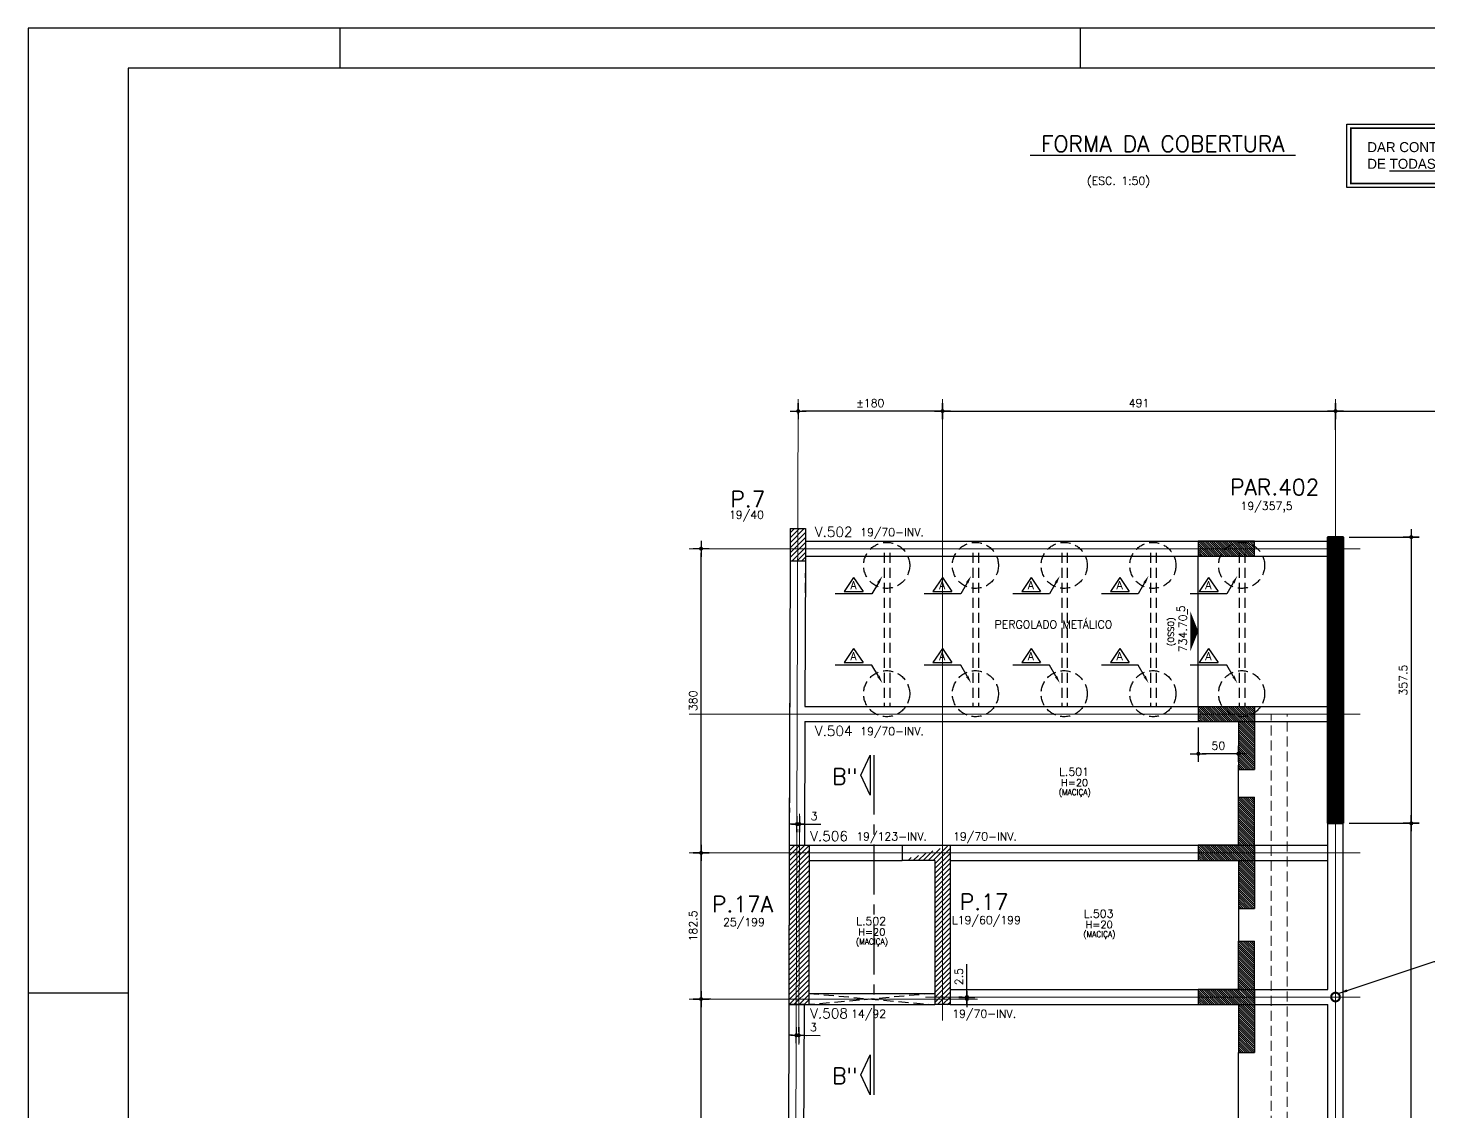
# Model space of a CAD drawing. Header units: inches. Extents: x 0 to 5940, y 0 to 4205.
# Drawn here: x 0 to 1750, y 2851 to 4205 of the extents above; entities that cross this region are included whole.
import ezdxf
from ezdxf.enums import TextEntityAlignment as Align

# ---------------------------------------------------------------- set-up
doc = ezdxf.new("R2010")
doc.units = ezdxf.units.IN
doc.header["$LTSCALE"] = 50
doc.header["$MEASUREMENT"] = 0
doc.linetypes.add('CENTER', pattern=[2, 1.25, -0.25, 0.25, -0.25])
doc.linetypes.add('HIDDEN', pattern=[0.375, 0.25, -0.125])
for name, color, linetype in [('ALVENARIA', 10, 'HIDDEN'), ('CONTRA-FLECHA', 210, 'Continuous'), ('CORTE-FORMA', 1, 'Continuous'), ('CORTES', 2, 'Continuous'), ('COTA', 6, 'Continuous'), ('ESTRUTURA METALICA', 80, 'HIDDEN'), ('FO-HACHURA_PILAR-MORRE', 252, 'Continuous'), ('FO-TEXTO-LAJES', 152, 'Continuous'), ('FO-TEXTO-VIGAS', 3, 'Continuous'), ('FOLHA', 7, 'Continuous'), ('NIVEL', 3, 'Continuous'), ('P-M', 7, 'Continuous'), ('PAREDE', 191, 'Continuous'), ('TEXTO', 3, 'Continuous')]:
    doc.layers.add(name, color=color, linetype=linetype)
for name, color, linetype, lineweight in [('FO-Eixos', 150, 'Continuous', 5), ('FO-Textos dos pilares', 3, 'Continuous', 20), ('FO-Vigas', 2, 'Continuous', 30)]:
    doc.layers.add(name, color=color, linetype=linetype, lineweight=lineweight)
doc.styles.add('ROMANS', font='romans.shx')
doc.dimstyles.new('COTA_50', dxfattribs={"dimscale": 5, "dimtxt": 2, "dimasz": 1, "dimexe": 2, "dimexo": 1.5, "dimgap": 1, "dimtad": 1, "dimzin": 12, "dimdsep": 46, "dimtxsty": 'ROMANS', "dimblk1": 'COTA', "dimblk2": 'COTA', "dimsah": 1, "dimcen": -4, "dimdle": 1.5, "dimclrd": 6, "dimclre": 6, "dimclrt": 3, "dimadec": 0, "dimazin": 0, "dimtfac": 1, "dimtofl": 0, "dimtmove": 0, "dimatfit": 3, "dimldrblk": 'COTA', "dimfxl": 1, "dimtolj": 1, "dimtzin": 12, "dimarcsym": 0})
doc.dimstyles.new('NOTA', dxfattribs={"dimscale": 5, "dimtxt": 2, "dimasz": 2, "dimexe": 1.5, "dimexo": 2, "dimgap": 1, "dimtad": 1, "dimdec": 1, "dimzin": 12, "dimdsep": 46, "dimtxsty": 'ROMANS', "dimcen": 0.09, "dimclrd": 8, "dimclre": 8, "dimclrt": 3, "dimadec": 0, "dimazin": 0, "dimtfac": 1, "dimtdec": 1, "dimtofl": 0, "dimtmove": 0, "dimatfit": 3, "dimfxl": 1, "dimtolj": 1, "dimtzin": 12, "dimarcsym": 0})
pattern_1 = [(45, (-24102.2134, 9121.8574), (-3.0935922, 3.0935922), [])]

# ---------------------------------------------------------------- blocks, each defined once
blk = doc.blocks.new('COTA')
at = {"layer": 'COTA'}
for p, q in [((2, 0), (-2, 0)), ((0, -2), (0, 2))]:
    blk.add_line(p, q, dxfattribs=at)
at = {"layer": 'COTA', "const_width": 0.5}
blk.add_lwpolyline([(-0.25, 0, 1), (0.25, 0, 1)], format="xyb", close=True, dxfattribs=at)
blk = doc.blocks.new('*D4')
at = {"layer": 'COTA', "color": 6, "lineweight": -2, "transparency": 16777216}
for p, q in [((962.2, 3722.8), (962.2, 3736.6)), ((1142.5, 3722.2), (1142.5, 3736.6)), ((1137.5, 3726.6), (967.2, 3726.6))]:
    blk.add_line(p, q, dxfattribs=at)
at = {"layer": 'Defpoints', "color": 0, "transparency": 16777216}
for p in [(962.2, 3726.6), (962.2, 3715.3), (1142.5, 3714.7)]:
    blk.add_point(p, dxfattribs=at)
at = {"layer": 'COTA', "color": 6, "lineweight": -2, "transparency": 16777216, "xscale": 5, "yscale": 5, "zscale": 5, "rotation": 180}
blk.add_blockref('COTA', (962.2, 3726.6), dxfattribs=at)
at = {"layer": 'COTA', "color": 6, "lineweight": -2, "transparency": 16777216, "xscale": 5, "yscale": 5, "zscale": 5}
blk.add_blockref('COTA', (1142.5, 3726.6), dxfattribs=at)
at = {"layer": 'COTA', "color": 3, "transparency": 16777216, "insert": (1052.3, 3736.6), "char_height": 10, "attachment_point": 5, "style": 'ROMANS'}
blk.add_mtext('\\A1;%%P180', dxfattribs=at)
blk = doc.blocks.new('*D5')
at = {"layer": 'COTA', "color": 6, "lineweight": -2, "transparency": 16777216}
for p, q in [((1142.5, 3719.6), (1142.5, 3736.6)), ((1633.5, 3719.6), (1633.5, 3736.6)), ((1147.5, 3726.6), (1628.5, 3726.6))]:
    blk.add_line(p, q, dxfattribs=at)
at = {"layer": 'Defpoints', "color": 0, "transparency": 16777216}
for p in [(1142.5, 3712.1), (1633.5, 3726.6), (1633.5, 3712.1)]:
    blk.add_point(p, dxfattribs=at)
at = {"layer": 'COTA', "color": 6, "lineweight": -2, "transparency": 16777216, "xscale": 5, "yscale": 5, "zscale": 5, "rotation": 180}
blk.add_blockref('COTA', (1142.5, 3726.6), dxfattribs=at)
at = {"layer": 'COTA', "color": 6, "lineweight": -2, "transparency": 16777216, "xscale": 5, "yscale": 5, "zscale": 5}
blk.add_blockref('COTA', (1633.5, 3726.6), dxfattribs=at)
at = {"layer": 'COTA', "color": 3, "transparency": 16777216, "insert": (1388, 3736.6), "char_height": 10, "attachment_point": 5, "style": 'ROMANS'}
blk.add_mtext('\\A1;491', dxfattribs=at)
blk = doc.blocks.new('*D6')
at = {"layer": 'COTA', "color": 6, "lineweight": -2, "transparency": 16777216}
for p, q in [((1633.5, 3703.2), (1633.5, 3736.6)), ((3216, 3703.2), (3216, 3736.6)), ((1638.5, 3726.6), (3211, 3726.6))]:
    blk.add_line(p, q, dxfattribs=at)
at = {"layer": 'Defpoints', "color": 0, "transparency": 16777216}
for p in [(3216, 3726.6), (1633.5, 3695.7), (3216, 3695.7)]:
    blk.add_point(p, dxfattribs=at)
at = {"layer": 'COTA', "color": 6, "lineweight": -2, "transparency": 16777216, "xscale": 5, "yscale": 5, "zscale": 5, "rotation": 180}
blk.add_blockref('COTA', (1633.5, 3726.6), dxfattribs=at)
at = {"layer": 'COTA', "color": 6, "lineweight": -2, "transparency": 16777216, "xscale": 5, "yscale": 5, "zscale": 5}
blk.add_blockref('COTA', (3216, 3726.6), dxfattribs=at)
at = {"layer": 'COTA', "color": 3, "transparency": 16777216, "insert": (2424.7, 3736.6), "char_height": 10, "attachment_point": 5, "style": 'ROMANS'}
blk.add_mtext('\\A1;1582.5', dxfattribs=at)
blk = doc.blocks.new('*D9')
at = {"layer": 'COTA', "color": 6, "lineweight": -2, "transparency": 16777216}
for p, q in [((955.7, 3210.7), (950.7, 3210.7)), ((960.6, 3204.3), (960.6, 3200.7)), ((963.6, 3204.3), (963.6, 3200.7)), ((968.7, 3210.7), (990.3, 3210.6))]:
    blk.add_line(p, q, dxfattribs=at)
at = {"layer": 'Defpoints', "color": 0, "transparency": 16777216}
for p in [(960.7, 3211.8), (963.7, 3211.8), (963.7, 3210.7)]:
    blk.add_point(p, dxfattribs=at)
at = {"layer": 'COTA', "color": 6, "lineweight": -2, "transparency": 16777216, "xscale": 5, "yscale": 5, "zscale": 5}
for p, rotation in [((960.7, 3210.7), 359.8263163516607), ((963.7, 3210.7), 179.8263163516607)]:
    blk.add_blockref('COTA', p, dxfattribs=dict(at, rotation=rotation))
at = {"layer": 'COTA', "color": 3, "transparency": 16777216, "insert": (982, 3220.7), "char_height": 10, "attachment_point": 5, "rotation": 359.8263, "style": 'ROMANS'}
blk.add_mtext('\\A1;3', dxfattribs=at)
blk = doc.blocks.new('*D10')
at = {"layer": 'COTA', "color": 6, "lineweight": -2, "transparency": 16777216}
for p, q in [((954.9, 2947), (949.9, 2947)), ((959.9, 2951.4), (959.9, 2956.9)), ((962.9, 2951.4), (962.9, 2956.9)), ((967.9, 2946.9), (989.6, 2946.8))]:
    blk.add_line(p, q, dxfattribs=at)
at = {"layer": 'Defpoints', "color": 0, "transparency": 16777216}
for p in [(959.9, 2943.9), (962.9, 2946.9), (962.9, 2943.9)]:
    blk.add_point(p, dxfattribs=at)
at = {"layer": 'COTA', "color": 6, "lineweight": -2, "transparency": 16777216, "xscale": 5, "yscale": 5, "zscale": 5}
for p, rotation in [((959.9, 2946.9), 359.8263163516604), ((962.9, 2946.9), 179.8263163516605)]:
    blk.add_blockref('COTA', p, dxfattribs=dict(at, rotation=rotation))
at = {"layer": 'COTA', "color": 3, "transparency": 16777216, "insert": (981.2, 2956.9), "char_height": 10, "attachment_point": 5, "rotation": 359.8263, "style": 'ROMANS'}
blk.add_mtext('\\A1;3', dxfattribs=at)
blk = doc.blocks.new('*D34')
at = {"layer": 'COTA', "color": 6, "lineweight": -2, "transparency": 16777216}
for p, q in [((853, 2992.2), (830.9, 2992.2)), ((840.9, 2459.7), (840.9, 2987.2)), ((853, 2454.7), (830.9, 2454.7))]:
    blk.add_line(p, q, dxfattribs=at)
at = {"layer": 'Defpoints', "color": 0, "transparency": 16777216}
for p in [(840.9, 2992.2), (860.5, 2992.2), (860.5, 2454.7)]:
    blk.add_point(p, dxfattribs=at)
at = {"layer": 'COTA', "color": 6, "lineweight": -2, "transparency": 16777216, "xscale": 5, "yscale": 5, "zscale": 5}
for p, rotation in [((840.9, 2992.2), 90), ((840.9, 2454.7), 270)]:
    blk.add_blockref('COTA', p, dxfattribs=dict(at, rotation=rotation))
at = {"layer": 'COTA', "color": 3, "transparency": 16777216, "insert": (830.9, 2723.4), "char_height": 10, "attachment_point": 5, "rotation": 90, "style": 'ROMANS'}
blk.add_mtext('\\A1;538', dxfattribs=at)
blk = doc.blocks.new('*D35')
at = {"layer": 'COTA', "color": 6, "lineweight": -2, "transparency": 16777216}
for p, q in [((844.5, 3174.7), (830.9, 3174.7)), ((840.9, 2997.2), (840.9, 3169.7)), ((844.5, 2992.2), (830.9, 2992.2))]:
    blk.add_line(p, q, dxfattribs=at)
at = {"layer": 'Defpoints', "color": 0, "transparency": 16777216}
for p in [(840.9, 3174.7), (852, 3174.7), (852, 2992.2)]:
    blk.add_point(p, dxfattribs=at)
at = {"layer": 'COTA', "color": 6, "lineweight": -2, "transparency": 16777216, "xscale": 5, "yscale": 5, "zscale": 5}
for p, rotation in [((840.9, 3174.7), 90), ((840.9, 2992.2), 270)]:
    blk.add_blockref('COTA', p, dxfattribs=dict(at, rotation=rotation))
at = {"layer": 'COTA', "color": 3, "transparency": 16777216, "insert": (830.9, 3083.5), "char_height": 10, "attachment_point": 5, "rotation": 90, "style": 'ROMANS'}
blk.add_mtext('\\A1;182.5', dxfattribs=at)
blk = doc.blocks.new('*D36')
at = {"layer": 'COTA', "color": 6, "lineweight": -2, "transparency": 16777216}
for p, q in [((844.8, 3554.7), (830.9, 3554.7)), ((840.9, 3179.7), (840.9, 3549.7)), ((844.8, 3174.7), (830.9, 3174.7))]:
    blk.add_line(p, q, dxfattribs=at)
at = {"layer": 'Defpoints', "color": 0, "transparency": 16777216}
for p in [(840.9, 3554.7), (852.3, 3554.7), (852.3, 3174.7)]:
    blk.add_point(p, dxfattribs=at)
at = {"layer": 'COTA', "color": 6, "lineweight": -2, "transparency": 16777216, "xscale": 5, "yscale": 5, "zscale": 5}
for p, rotation in [((840.9, 3554.7), 90), ((840.9, 3174.7), 270)]:
    blk.add_blockref('COTA', p, dxfattribs=dict(at, rotation=rotation))
at = {"layer": 'COTA', "color": 3, "transparency": 16777216, "insert": (830.9, 3364.7), "char_height": 10, "attachment_point": 5, "rotation": 90, "style": 'ROMANS'}
blk.add_mtext('\\A1;380', dxfattribs=at)
blk = doc.blocks.new('*D56')
at = {"layer": 'COTA', "color": 6, "lineweight": -2, "transparency": 16777216}
for p, q in [((1650.5, 3569.2), (1738.1, 3569.2)), ((1728.1, 3564.2), (1728.1, 3216.7)), ((1650.5, 3211.7), (1738.1, 3211.7))]:
    blk.add_line(p, q, dxfattribs=at)
at = {"layer": 'Defpoints', "color": 0, "transparency": 16777216}
for p in [(1643, 3569.2), (1643, 3211.7), (1728.1, 3211.7)]:
    blk.add_point(p, dxfattribs=at)
at = {"layer": 'COTA', "color": 6, "lineweight": -2, "transparency": 16777216, "xscale": 5, "yscale": 5, "zscale": 5}
for p, rotation in [((1728.1, 3569.2), 90), ((1728.1, 3211.7), 270)]:
    blk.add_blockref('COTA', p, dxfattribs=dict(at, rotation=rotation))
at = {"layer": 'COTA', "color": 3, "transparency": 16777216, "insert": (1718.1, 3390.5), "char_height": 10, "attachment_point": 5, "rotation": 90, "style": 'ROMANS'}
blk.add_mtext('\\A1;357.5', dxfattribs=at)
blk = doc.blocks.new('*D57')
at = {"layer": 'COTA', "color": 6, "lineweight": -2, "transparency": 16777216}
for p, q in [((1173, 2999.7), (1173, 3035.7)), ((1167.2, 2994.7), (1163, 2994.7)), ((1167.2, 2992.2), (1163, 2992.2)), ((1173, 2987.2), (1173, 2982.2))]:
    blk.add_line(p, q, dxfattribs=at)
at = {"layer": 'Defpoints', "color": 0, "transparency": 16777216}
for p in [(1173, 2994.7), (1174.7, 2994.7), (1174.7, 2992.2)]:
    blk.add_point(p, dxfattribs=at)
at = {"layer": 'COTA', "color": 6, "lineweight": -2, "transparency": 16777216, "xscale": 5, "yscale": 5, "zscale": 5}
for p, rotation in [((1173, 2994.7), 270), ((1173, 2992.2), 90)]:
    blk.add_blockref('COTA', p, dxfattribs=dict(at, rotation=rotation))
at = {"layer": 'COTA', "color": 3, "transparency": 16777216, "insert": (1163, 3020.2), "char_height": 10, "attachment_point": 5, "rotation": 90, "style": 'ROMANS'}
blk.add_mtext('\\A1;2.5', dxfattribs=at)
blk = doc.blocks.new('*D61')
at = {"layer": 'COTA', "color": 6, "lineweight": -2, "transparency": 16777216}
for p, q in [((1462.1, 3331.2), (1462.1, 3288.6)), ((1512.1, 3299.3), (1512.1, 3308.6)), ((1507.1, 3298.6), (1467.1, 3298.6))]:
    blk.add_line(p, q, dxfattribs=at)
at = {"layer": 'Defpoints', "color": 0, "transparency": 16777216}
for p in [(1462.1, 3338.7), (1462.1, 3298.6), (1512.1, 3291.8)]:
    blk.add_point(p, dxfattribs=at)
at = {"layer": 'COTA', "color": 6, "lineweight": -2, "transparency": 16777216, "xscale": 5, "yscale": 5, "zscale": 5, "rotation": 180}
blk.add_blockref('COTA', (1462.1, 3298.6), dxfattribs=at)
at = {"layer": 'COTA', "color": 6, "lineweight": -2, "transparency": 16777216, "xscale": 5, "yscale": 5, "zscale": 5}
blk.add_blockref('COTA', (1512.1, 3298.6), dxfattribs=at)
at = {"layer": 'COTA', "color": 3, "transparency": 16777216, "insert": (1487.1, 3308.6), "char_height": 10, "attachment_point": 5, "style": 'ROMANS'}
blk.add_mtext('\\A1;50', dxfattribs=at)
blk = doc.blocks.new('*D64')
at = {"layer": 'COTA', "color": 6, "lineweight": -2, "transparency": 16777216}
for p, q in [((1696.6, 3211.7), (1738.1, 3211.7)), ((1728.1, 2422.2), (1728.1, 3206.7)), ((1696.6, 2417.2), (1738.1, 2417.2))]:
    blk.add_line(p, q, dxfattribs=at)
at = {"layer": 'Defpoints', "color": 0, "transparency": 16777216}
for p in [(1689.1, 3211.7), (1728.1, 3211.7), (1689.1, 2417.2)]:
    blk.add_point(p, dxfattribs=at)
at = {"layer": 'COTA', "color": 6, "lineweight": -2, "transparency": 16777216, "xscale": 5, "yscale": 5, "zscale": 5}
for p, rotation in [((1728.1, 3211.7), 90), ((1728.1, 2417.2), 270)]:
    blk.add_blockref('COTA', p, dxfattribs=dict(at, rotation=rotation))
at = {"layer": 'COTA', "color": 3, "transparency": 16777216, "insert": (1718.1, 2814.5), "char_height": 10, "attachment_point": 5, "rotation": 90, "style": 'ROMANS'}
blk.add_mtext('\\A1;794.5', dxfattribs=at)

msp = doc.modelspace()

# ---------------------------------------------------------------- hatches: boundary and pattern name
at = {"layer": 'CORTE-FORMA'}
h = msp.add_hatch(dxfattribs=at)
h.set_pattern_fill('ANSI31', color=70, scale=15, angle=270)
h.set_pattern_definition([(315, (38.6437, 0), (1.3258252, 1.3258252), [])])
h.paths.add_polyline_path([(1532.111, 3554.707), (1532.111, 3564.207), (1462.111, 3564.207), (1462.111, 3554.707)])
h.paths.add_polyline_path([(1532.111, 3545.207), (1532.111, 3554.707), (1462.111, 3554.707), (1462.111, 3545.207)])
h = msp.add_hatch(dxfattribs=at)
h.set_pattern_fill('ANSI31', color=70, scale=15, angle=270)
h.set_pattern_definition([(135, (3187.0036, 1744.2142), (-1.3258252, -1.3258252), [])])
h.paths.add_polyline_path([(1462.111, 3357.707), (1532.111, 3357.707), (1532.111, 3348.207), (1462.111, 3348.207)])
h.paths.add_polyline_path([(1462.111, 3338.707), (1462.111, 3348.207), (1532.111, 3348.207), (1532.111, 3338.707)])
h.paths.add_polyline_path([(1512.111, 3278.707), (1512.111, 3338.707), (1532.111, 3338.707), (1532.111, 3278.707)])
h = msp.add_hatch(dxfattribs=at)
h.set_pattern_fill('ANSI31', color=70, scale=15, angle=90)
h.set_pattern_definition([(135, (3187.0036, 927.79), (-1.3258252, -1.3258252), [])])
h.paths.add_polyline_path([(1532.111, 3105.283), (1532.111, 3165.283), (1512.111, 3165.283), (1512.111, 3105.283)])
h.paths.add_polyline_path([(1532.111, 3165.283), (1532.111, 3174.783), (1462.111, 3174.783), (1462.111, 3165.283), (1512.111, 3165.283)])
h.paths.add_polyline_path([(1532.111, 3174.783), (1532.111, 3184.283), (1512.111, 3184.283), (1462.111, 3184.283), (1462.111, 3174.783)])
h.paths.add_polyline_path([(1532.111, 3184.283), (1532.111, 3244.283), (1512.111, 3244.283), (1512.111, 3184.283)])
h = msp.add_hatch(dxfattribs=at)
h.set_pattern_fill('ANSI31', color=70, scale=15, angle=90)
h.set_pattern_definition([(135, (3187.0036, 747.79), (-1.3258252, -1.3258252), [])])
h.paths.add_polyline_path([(1532.111, 2925.283), (1532.111, 2985.283), (1512.111, 2985.283), (1512.111, 2925.283)])
h.paths.add_polyline_path([(1532.111, 2985.283), (1532.111, 2994.783), (1462.111, 2994.783), (1462.111, 2985.283), (1512.111, 2985.283)])
h.paths.add_polyline_path([(1532.111, 2994.783), (1532.111, 3004.283), (1512.111, 3004.283), (1462.111, 3004.283), (1462.111, 2994.783)])
h.paths.add_polyline_path([(1532.111, 3004.283), (1532.111, 3064.283), (1512.111, 3064.283), (1512.111, 3004.283)])
at = {"layer": 'FO-HACHURA_PILAR-MORRE'}
h = msp.add_hatch(dxfattribs=at)
h.set_pattern_fill('ANSI31', color=256, scale=35)
h.set_pattern_definition(pattern_1)
h.paths.add_polyline_path([(952.276, 3579.707), (971.276, 3579.707), (971.154, 3539.707), (952.154, 3539.707)])
h = msp.add_hatch(dxfattribs=at)
h.set_pattern_fill('ANSI31', color=256, scale=35)
h.set_pattern_definition(pattern_1)
edge = h.paths.add_edge_path()
edge.add_line((976.077, 3184.207), (975.473, 2985.131))
edge.add_line((950.473, 2985.207), (975.474, 2985.207))
edge.add_line((951.077, 3184.207), (976.077, 3184.207))
edge.add_line((969.474, 2985.207), (950.473, 2985.207))
edge.add_line((951.077, 3184.207), (950.473, 2985.207))
h = msp.add_hatch(dxfattribs=at)
h.set_pattern_fill('ANSI31', color=256, scale=35)
h.set_pattern_definition(pattern_1)
edge = h.paths.add_edge_path()
edge.add_line((1132.993, 3165.207), (1132.993, 2985.207))
edge.add_line((1151.993, 2985.207), (1132.993, 2985.207))
edge.add_line((1151.993, 3184.207), (1151.993, 2985.207))
edge.add_line((1091.993, 3184.207), (1091.993, 3165.207))
edge.add_line((1091.993, 3184.207), (1151.993, 3184.207))
edge.add_line((1132.993, 3165.207), (1091.993, 3165.207))
at = {"layer": 'PAREDE', "linetype": 'Continuous', "lineweight": 50}
h = msp.add_hatch(dxfattribs=at)
h.set_pattern_fill('ANSI31', color=256, scale=15)
h.set_pattern_definition([(45, (-17583.379, 9121.8574), (-1.32582521, 1.32582521), [])])
h.paths.add_polyline_path([(1623.993, 3211.706), (1642.993, 3211.706), (1642.993, 3569.206), (1623.993, 3569.206)])

# ---------------------------------------------------------------- linework, layer by layer
at = {"layer": 'ALVENARIA', "color": 1, "linetype": 'HIDDEN', "lineweight": 13, "flags": 128}
msp.add_lwpolyline([(1572.993, 2070.207), (1572.993, 3348.207), (1552.993, 3348.207), (1552.993, 2070.207)], dxfattribs=at)
at = {"layer": 'CONTRA-FLECHA', "color": 252}
msp.add_lwpolyline([(1647.642, 4084.891), (2208.682, 4084.891), (2208.682, 4005.853), (1647.642, 4005.853)], close=True, dxfattribs=at)
at = {"layer": 'CONTRA-FLECHA', "color": 252, "const_width": 2}
msp.add_lwpolyline([(1652.642, 4079.891), (2203.682, 4079.891), (2203.682, 4010.853), (1652.642, 4010.853)], close=True, dxfattribs=at)
at = {"layer": 'CONTRA-FLECHA', "linetype": 'Continuous', "const_width": 2.56}
msp.add_lwpolyline([(1629.675, 2990.889, 1), (1637.312, 2998.525, 1)], format="xyb", close=True, dxfattribs=at)
at = {"layer": 'CORTE-FORMA', "color": 8}
for p, q in [((1462.111, 3357.707), (1462.111, 3545.207)), ((1512.111, 3244.283), (1512.111, 3284.149)), ((1512.111, 3105.283), (1512.111, 3064.283)), ((1512.111, 2524.179), (1512.111, 2925.283))]:
    msp.add_line(p, q, dxfattribs=at)
at = {"layer": 'CORTE-FORMA'}
for p, q in [((1462.111, 3357.707), (1462.111, 3338.707)), ((1462.111, 3357.707), (1532.111, 3357.707)), ((1532.111, 3357.707), (1532.111, 3278.707)), ((1462.111, 3338.707), (1512.111, 3338.707)), ((1512.111, 3338.707), (1512.111, 3278.707)), ((1512.111, 3184.283), (1512.111, 3244.283)), ((1532.111, 3165.283), (1532.111, 3244.283)), ((1532.111, 3184.283), (1532.111, 3105.283)), ((1512.111, 3165.283), (1512.111, 3105.283)), ((1512.111, 3004.283), (1512.111, 3064.283)), ((1532.111, 2985.283), (1532.111, 3064.283)), ((1532.111, 3004.283), (1532.111, 2925.283)), ((1512.111, 2985.283), (1512.111, 2925.283))]:
    msp.add_line(p, q, dxfattribs=at)
at = {"layer": 'CORTE-FORMA', "color": 70}
for p, q in [((1512.111, 3278.707), (1532.111, 3278.707)), ((1512.111, 3244.283), (1532.111, 3244.283)), ((1512.111, 3105.283), (1532.111, 3105.283)), ((1512.111, 3064.283), (1532.111, 3064.283)), ((1512.111, 2925.283), (1532.111, 2925.283))]:
    msp.add_line(p, q, dxfattribs=at)
at = {"layer": 'CORTE-FORMA'}
msp.add_lwpolyline([(1462.111, 3564.207), (1462.111, 3545.207), (1532.111, 3545.207), (1532.111, 3564.207)], close=True, dxfattribs=at)
for points in [[(1512.111, 3184.283), (1462.111, 3184.283), (1462.111, 3165.283), (1512.111, 3165.283)], [(1512.111, 3004.283), (1462.111, 3004.283), (1462.111, 2985.283), (1512.111, 2985.283)]]:
    msp.add_lwpolyline(points, dxfattribs=at)
at = {"layer": 'CORTES', "color": 8, "linetype": 'HIDDEN'}
for p, q in [((975.516, 2999.207), (1131.983, 2985.207)), ((1131.983, 2999.207), (975.516, 2985.207))]:
    msp.add_line(p, q, dxfattribs=at)
at = {"layer": 'ESTRUTURA METALICA', "linetype": 'HIDDEN'}
for p, q in [((952.262, 3568.707), (950.989, 3184.207)), ((1642.993, 2060.207), (1642.993, 3568.707)), ((971.199, 3549.707), (970.563, 3357.707)), ((1069.693, 3549.707), (1069.693, 3357.707)), ((1076.693, 3549.707), (1076.693, 3357.707)), ((1180.553, 3549.707), (1180.553, 3357.707)), ((1187.553, 3549.707), (1187.553, 3357.707)), ((1291.413, 3549.707), (1291.413, 3357.707)), ((1298.413, 3549.707), (1298.413, 3357.707)), ((1402.273, 3549.707), (1402.273, 3357.707)), ((1409.273, 3549.707), (1409.273, 3357.707)), ((1513.133, 3549.707), (1513.133, 3357.707)), ((1520.133, 3549.707), (1520.133, 3357.707))]:
    msp.add_line(p, q, dxfattribs=at)
at = {"layer": 'FO-Eixos'}
for p, q in [((962.266, 3741.602), (956.68, 1898.677)), ((1142.492, 2965.398), (1142.492, 3741.602)), ((1633.493, 1898.677), (1633.493, 3741.602)), ((825.947, 3554.707), (1664.419, 3554.707)), ((825.947, 3348.207), (1664.419, 3348.207)), ((963.696, 3223.438), (962.823, 2935.515)), ((825.947, 3174.707), (1664.419, 3174.707)), ((1121.261, 2994.707), (1664.419, 2994.707)), ((825.947, 2992.207), (1186.302, 2992.207))]:
    msp.add_line(p, q, dxfattribs=at)
at = {"layer": 'FO-Vigas'}
for p, q in [((971.229, 3564.207), (1623.993, 3564.207)), ((952.154, 3539.707), (951.077, 3184.207)), ((971.154, 3539.707), (970.603, 3357.707)), ((971.171, 3545.207), (1623.993, 3545.207)), ((970.603, 3357.707), (1623.993, 3357.707)), ((970.545, 3338.707), (970.077, 3184.207)), ((970.545, 3338.707), (1623.993, 3338.707)), ((1623.993, 3004.283), (1623.993, 3211.706)), ((1642.993, 2417.207), (1642.993, 3211.706)), ((976.077, 3184.207), (1091.993, 3184.207)), ((1152.596, 3184.283), (1623.993, 3184.283)), ((976.019, 3165.207), (1091.993, 3165.207)), ((1152.539, 3165.283), (1623.993, 3165.283)), ((975.474, 2999.207), (1132.993, 2999.207)), ((1152.051, 3004.283), (1623.993, 3004.283)), ((950.473, 2985.207), (948.911, 2469.735)), ((969.474, 2985.207), (967.911, 2469.735)), ((975.474, 2985.207), (1132.993, 2985.207)), ((1151.993, 2985.283), (1623.993, 2985.283)), ((1623.993, 2464.179), (1623.993, 2985.283))]:
    msp.add_line(p, q, dxfattribs=at)
at = {"layer": 'FOLHA'}
for p, q in [((390, 4155), (390, 4205)), ((1315, 4155), (1315, 4205)), ((0, 3000), (125, 3000))]:
    msp.add_line(p, q, dxfattribs=at)
at = {"layer": 'FOLHA', "color": 1}
for p, q in [((125, 4155), (125, 50)), ((5895, 4155), (125, 4155))]:
    msp.add_line(p, q, dxfattribs=at)
at = {"layer": 'FOLHA'}
msp.add_lwpolyline([(0, 4205), (0, 0), (5940, 0), (5940, 4205)], close=True, dxfattribs=at)
at = {"layer": 'NIVEL', "color": 1}
msp.add_lwpolyline([(1462.111, 3451.457, 0, 50, 0), (1452.111, 3451.457, 50, 50, 0)], format="xyseb", dxfattribs=at)
at = {"layer": 'P-M'}
for p, q in [((952.276, 3579.707), (952.154, 3539.707)), ((952.276, 3579.707), (971.276, 3579.707)), ((971.276, 3579.707), (971.154, 3539.707)), ((952.154, 3539.707), (971.154, 3539.707)), ((951.077, 3184.207), (950.473, 2985.207)), ((951.077, 3184.207), (976.077, 3184.207)), ((976.077, 3184.207), (975.473, 2985.131)), ((1091.993, 3184.207), (1151.993, 3184.207)), ((1091.993, 3184.207), (1091.993, 3165.207)), ((1091.993, 3184.207), (1091.993, 3165.207)), ((1151.993, 3184.207), (1151.993, 2985.207)), ((1132.993, 3165.207), (1091.993, 3165.207)), ((1132.993, 3165.207), (1132.993, 2985.207)), ((969.474, 2985.207), (950.473, 2985.207)), ((950.473, 2985.207), (975.474, 2985.207)), ((1151.993, 2985.207), (1132.993, 2985.207))]:
    msp.add_line(p, q, dxfattribs=at)
at = {"layer": 'PAREDE', "linetype": 'Continuous', "lineweight": 50, "flags": 128}
msp.add_lwpolyline([(1623.993, 3569.207), (1623.993, 3264.706)], dxfattribs=at)
msp.add_lwpolyline([(1642.993, 3211.706), (1642.993, 3569.206), (1623.993, 3569.206), (1623.993, 3211.706)], close=True, dxfattribs=at)
at = {"layer": 'TEXTO', "color": 210, "linetype": 'Continuous'}
for p, q in [((1031.479, 3518.644), (1019.681, 3501.089)), ((1031.479, 3518.644), (1043.276, 3501.089)), ((1142.339, 3518.644), (1130.541, 3501.089)), ((1142.339, 3518.644), (1154.136, 3501.089)), ((1253.199, 3518.644), (1241.401, 3501.089)), ((1253.199, 3518.644), (1264.996, 3501.089)), ((1364.059, 3518.644), (1352.261, 3501.089)), ((1364.059, 3518.644), (1375.856, 3501.089)), ((1474.919, 3518.644), (1463.121, 3501.089)), ((1474.919, 3518.644), (1486.716, 3501.089)), ((1019.681, 3501.089), (1043.276, 3501.089)), ((1130.541, 3501.089), (1154.136, 3501.089)), ((1241.401, 3501.089), (1264.996, 3501.089)), ((1352.261, 3501.089), (1375.856, 3501.089)), ((1463.121, 3501.089), (1486.716, 3501.089)), ((1031.479, 3429.987), (1019.681, 3412.432)), ((1031.479, 3429.987), (1043.276, 3412.432)), ((1142.339, 3429.987), (1130.541, 3412.432)), ((1142.339, 3429.987), (1154.136, 3412.432)), ((1253.199, 3429.987), (1241.401, 3412.432)), ((1253.199, 3429.987), (1264.996, 3412.432)), ((1364.059, 3429.987), (1352.261, 3412.432)), ((1364.059, 3429.987), (1375.856, 3412.432)), ((1474.919, 3429.987), (1463.121, 3412.432)), ((1474.919, 3429.987), (1486.716, 3412.432)), ((1019.681, 3412.432), (1043.276, 3412.432)), ((1130.541, 3412.432), (1154.136, 3412.432)), ((1241.401, 3412.432), (1264.996, 3412.432)), ((1352.261, 3412.432), (1375.856, 3412.432)), ((1463.121, 3412.432), (1486.716, 3412.432))]:
    msp.add_line(p, q, dxfattribs=at)
at = {"layer": 'TEXTO', "color": 8}
for p, q in [((1062.383, 3512.051), (1054.373, 3498.157)), ((1173.243, 3512.051), (1165.233, 3498.157)), ((1284.103, 3512.051), (1276.093, 3498.157)), ((1394.963, 3512.051), (1386.953, 3498.157)), ((1505.823, 3512.051), (1497.813, 3498.157)), ((1054.373, 3498.157), (1008.545, 3498.157)), ((1165.233, 3498.157), (1119.405, 3498.157)), ((1276.093, 3498.157), (1230.265, 3498.157)), ((1386.953, 3498.157), (1341.125, 3498.157)), ((1497.813, 3498.157), (1451.985, 3498.157)), ((1054.373, 3409.256), (1008.545, 3409.256)), ((1062.383, 3395.363), (1054.373, 3409.256)), ((1165.233, 3409.256), (1119.405, 3409.256)), ((1173.243, 3395.363), (1165.233, 3409.256)), ((1276.093, 3409.256), (1230.265, 3409.256)), ((1284.103, 3395.363), (1276.093, 3409.256)), ((1386.953, 3409.256), (1341.125, 3409.256)), ((1394.963, 3395.363), (1386.953, 3409.256)), ((1497.813, 3409.256), (1451.985, 3409.256)), ((1505.823, 3395.363), (1497.813, 3409.256))]:
    msp.add_line(p, q, dxfattribs=at)
at = {"layer": 'TEXTO', "color": 3}
for p, q in [((1057.304, 3246.737), (1057.304, 3296.737)), ((1057.304, 2872.702), (1057.304, 2922.702))]:
    msp.add_line(p, q, dxfattribs=at)
at = {"layer": 'TEXTO', "color": 8, "linetype": 'CENTER'}
msp.add_line((1057.304, 2922.702), (1057.304, 3246.737), dxfattribs=at)
at = {"layer": 'TEXTO', "color": 3}
for points in [[(1052.304, 3296.737), (1052.304, 3246.737), (1040.304, 3271.737), (1052.304, 3296.737)], [(1052.304, 2922.702), (1052.304, 2872.702), (1040.304, 2897.702), (1052.304, 2922.702)]]:
    msp.add_lwpolyline(points, dxfattribs=at)
at = {"layer": 'TEXTO', "color": 210, "linetype": 'HIDDEN'}
for centre in [(1072.721, 3533.818), (1183.581, 3533.818), (1294.441, 3533.818), (1405.301, 3533.818), (1516.161, 3533.818), (1072.721, 3373.596), (1183.581, 3373.596), (1294.441, 3373.596), (1405.301, 3373.596), (1516.161, 3373.596)]:
    msp.add_circle(centre, 28.791, dxfattribs=at)
at = {"layer": 'TEXTO', "color": 8}
for points in [[(1060.939, 3512.883), (1063.827, 3511.218), (1067.378, 3520.714)], [(1171.799, 3512.883), (1174.687, 3511.218), (1178.238, 3520.714)], [(1282.659, 3512.883), (1285.547, 3511.218), (1289.098, 3520.714)], [(1393.519, 3512.883), (1396.407, 3511.218), (1399.958, 3520.714)], [(1504.379, 3512.883), (1507.267, 3511.218), (1510.818, 3520.714)], [(1060.939, 3394.531), (1063.827, 3396.196), (1067.378, 3386.7)], [(1171.799, 3394.531), (1174.687, 3396.196), (1178.238, 3386.7)], [(1282.659, 3394.531), (1285.547, 3396.196), (1289.098, 3386.7)], [(1393.519, 3394.531), (1396.407, 3396.196), (1399.958, 3386.7)], [(1504.379, 3394.531), (1507.267, 3396.196), (1510.818, 3386.7)]]:
    msp.add_solid(points, dxfattribs=at)

# ---------------------------------------------------------------- texts
at = {"layer": 'CONTRA-FLECHA', "color": 152, "insert": (1673.257, 4045.736), "char_height": 12.5, "attachment_point": 4, "style": 'ROMANS'}
msp.add_mtext('{\\F.shx|c0;DAR CONTRA-FLECHA (C.F.) DE 10mm NO MEIO-VÃO\\PDE \\LTODAS AS VIGAS E LAJES NÃO INDICADAS}', dxfattribs=at)
at = {"layer": 'FO-TEXTO-LAJES', "style": 'ROMANS'}
for s, p in [('L.501', (1288.116, 3271.111)), ('L.503', (1318.836, 3093.798)), ('L.502', (1034.719, 3084.497))]:
    msp.add_text(s, height=10, dxfattribs=at).set_placement(p)
at = {"layer": 'FO-TEXTO-LAJES', "color": 4, "style": 'ROMANS', "width": 0.9}
for p in [(1287.797, 3246.812), (1034.4, 3060.198), (1318.518, 3069.499)]:
    msp.add_text('(MACIÇA)', height=7.5, dxfattribs=at).set_placement(p)
at = {"layer": 'FO-TEXTO-LAJES', "color": 3, "style": 'ROMANS'}
for p in [(1290.543, 3258.03), (1321.263, 3080.717), (1037.146, 3071.416)]:
    msp.add_text('H=20', height=9, dxfattribs=at).set_placement(p)
at = {"layer": 'FO-TEXTO-VIGAS', "color": 1, "style": 'ROMANS'}
for s, p in [('V.502', (982.971, 3569.446)), ('V.504', (982.971, 3320.782)), ('V.506', (977.207, 3189.446)), ('V.508', (977.207, 2968.039))]:
    msp.add_text(s, height=12.5, dxfattribs=at).set_placement(p)
at = {"layer": 'FO-TEXTO-VIGAS', "style": 'ROMANS'}
for s, p in [('19/70-INV.', (1039.579, 3570.266)), ('19/70-INV.', (1039.579, 3321.602)), ('19/123-INV.', (1034.814, 3190.266)), ('19/70-INV.', (1155.701, 3190.266)), ('14/92', (1028.314, 2968.859)), ('19/70-INV.', (1154.681, 2968.859))]:
    msp.add_text(s, height=10, dxfattribs=at).set_placement(p)
at = {"layer": 'FO-Textos dos pilares', "color": 1, "style": 'ROMANS'}
for s, p in [('PAR.402', (1501.872, 3621.514)), ('P.7', (877.484, 3606.74)), ('P.17A', (854.52, 3100.847)), ('P.17', (1164.166, 3103.469))]:
    msp.add_text(s, height=20, dxfattribs=at).set_placement(p)
at = {"layer": 'FO-Textos dos pilares', "color": 3, "style": 'ROMANS'}
for s, p in [('19/357,5', (1514.81, 3603.043)), ('19/40', (875.724, 3592.048)), ('25/199', (868.332, 3083.226)), ('L19/60/199', (1154.254, 3085.849))]:
    msp.add_text(s, height=10, dxfattribs=at).set_placement(p)
at = {"layer": 'NIVEL', "color": 4, "style": 'ROMANS'}
msp.add_text('(OSSO)', height=7.5, rotation=90, dxfattribs=at).set_placement((1431.546, 3450.909), align=Align.CENTER)
at = {"layer": 'NIVEL', "color": 3, "style": 'ROMANS'}
for s, p in [('5', (1445.295, 3479.682)), ('734.70_', (1447.758, 3452.345))]:
    msp.add_text(s, height=10, rotation=90, dxfattribs=at).set_placement(p, align=Align.CENTER)
at = {"layer": 'TEXTO', "color": 1, "style": 'ROMANS'}
for s, p in [('%%U FORMA DA COBERTURA ', (1251.956, 4050.373)), ('B"', (1004.647, 3260.246)), ('B"', (1004.647, 2886.211))]:
    msp.add_text(s, height=20, dxfattribs=at).set_placement(p)
at = {"layer": 'TEXTO', "color": 3, "style": 'ROMANS'}
for s, p in [('(ESC. 1:50)', (1322.958, 4009.2)), ('PERGOLADO METÁLICO', (1207.613, 3455.059))]:
    msp.add_text(s, height=10, dxfattribs=at).set_placement(p)
at = {"layer": 'TEXTO', "color": 210, "linetype": 'HIDDEN', "style": 'ROMANS'}
for p in [(1027.336, 3504), (1138.196, 3504), (1249.056, 3504), (1359.916, 3504), (1470.776, 3504), (1027.336, 3415.342), (1138.196, 3415.342), (1249.056, 3415.342), (1359.916, 3415.342), (1470.776, 3415.342)]:
    msp.add_text('A', height=10, dxfattribs=at).set_placement(p)

# ---------------------------------------------------------------- dimensions: what is measured, and where the dimension line sits
at = {"layer": 'COTA'}
dim = msp.add_linear_dim(base=(962.187, 3726.602), p1=(1142.492, 3714.718), p2=(962.187, 3715.265), text='%%P180', dimstyle='COTA_50', dxfattribs=at)
dim.commit()
dim.dimension.update_dxf_attribs({"geometry": '*D4', "text_midpoint": (1052.339, 3736.602)})
for base, p1, p2, picture, middle in [((1633.493, 3726.602), (1142.492, 3712.112), (1633.493, 3712.112), '*D5', (1387.993, 3736.602)), ((3215.993, 3726.602), (1633.493, 3695.682), (3215.993, 3695.682), '*D6', (2424.743, 3736.602)), ((1462.111, 3298.641), (1512.111, 3291.785), (1462.111, 3338.707), '*D61', (1487.111, 3308.641))]:
    dim = msp.add_linear_dim(base=base, p1=p1, p2=p2, dimstyle='COTA_50', dxfattribs=at)
    dim.commit()
    dim.dimension.update_dxf_attribs({"geometry": picture, "text_midpoint": middle})
for base, p1, p2, picture, middle in [((1728.12, 3211.706), (1642.993, 3569.206), (1642.993, 3211.706), '*D56', (1718.12, 3390.456)), ((840.947, 3554.707), (852.267, 3174.707), (852.267, 3554.707), '*D36', (830.947, 3364.707)), ((1728.12, 3211.706), (1689.1, 2417.207), (1689.1, 3211.706), '*D64', (1718.12, 2814.456)), ((840.947, 3174.707), (851.979, 2992.207), (851.979, 3174.707), '*D35', (830.947, 3083.457)), ((1173.035, 2994.707), (1174.653, 2992.207), (1174.653, 2994.707), '*D57', (1163.035, 3020.183))]:
    dim = msp.add_linear_dim(base=base, p1=p1, p2=p2, angle=90, dimstyle='COTA_50', dxfattribs=at)
    dim.commit()
    dim.dimension.update_dxf_attribs({"geometry": picture, "text_midpoint": middle})
for p1, p2, distance, picture, middle in [((960.66, 3211.795), (963.66, 3211.786), -1.078, '*D9', (982.021, 3220.653)), ((959.875, 2943.878), (962.875, 2943.869), 3.058, '*D10', (981.248, 2956.871))]:
    dim = msp.add_aligned_dim(p1=p1, p2=p2, distance=distance, dimstyle='COTA_50', dxfattribs=at)
    dim.commit()
    dim.dimension.update_dxf_attribs({"geometry": picture, "text_midpoint": middle})
dim = msp.add_linear_dim(base=(840.947, 2992.207), p1=(860.496, 2454.679), p2=(860.496, 2992.207), angle=90, dimstyle='COTA_50', override={"dimdec": 0}, dxfattribs=at)
dim.commit()
dim.dimension.update_dxf_attribs({"geometry": '*D34', "text_midpoint": (830.947, 2723.443)})

# ---------------------------------------------------------------- leaders
at = {"layer": 'CONTRA-FLECHA', "color": 8, "annotation_type": 0, "has_hookline": 1, "hookline_direction": 0, "text_width": 134.75}
msp.add_leader([(1638.266, 2999.48), (1756.656, 3039.292), (1766.656, 3039.292)], dimstyle='NOTA', dxfattribs=at)

doc.saveas('drawing.dxf')
